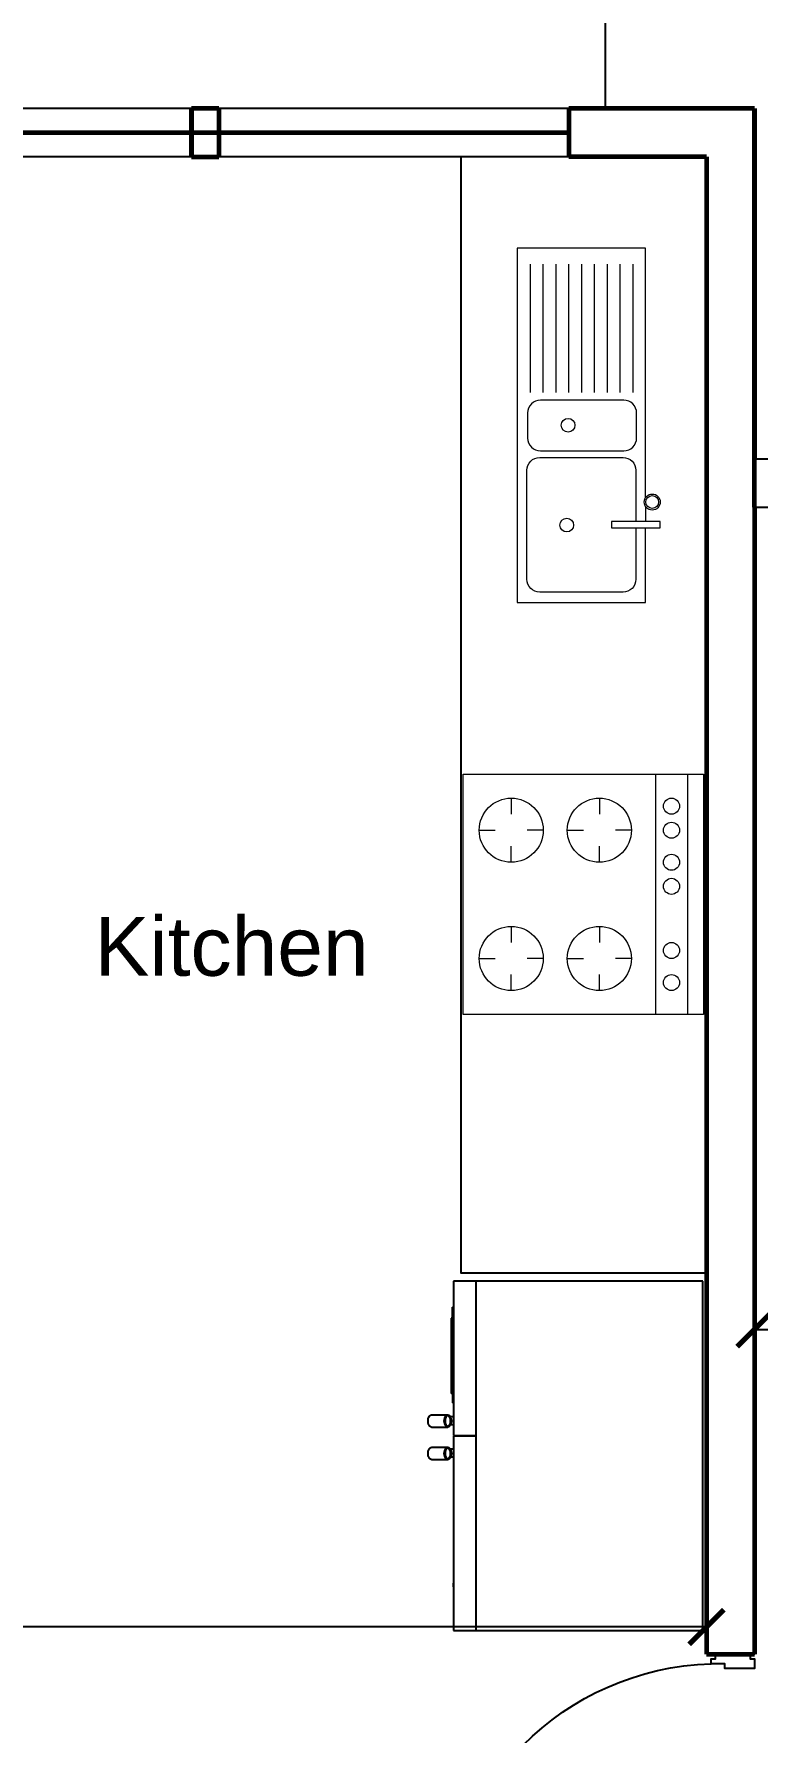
# Model space of a CAD drawing. Header units: metres. Extents: x 244.4 to 340.3, y -4.1 to 64.3.
# Drawn here: x 313.06 to 315.31, y 45.23 to 50.53 of the extents above; entities that cross this region are included whole.
import ezdxf

# ---------------------------------------------------------------- set-up
doc = ezdxf.new("R2010")
doc.units = ezdxf.units.M
doc.layers.get('Defpoints').update_dxf_attribs({"lineweight": 0})
doc.layers.add('A-WALL', color=6, linetype='Continuous', lineweight=60)
doc.layers.add('inne_gulv', color=7, linetype='Continuous', lineweight=15)
doc.layers.add('Edges', color=7, linetype='Continuous')
doc.styles.get("Standard").update_dxf_attribs({"font": 'arial.ttf'})
doc.styles.add('TEXTS', font='swissl.ttf')
doc.dimstyles.new('Copy of DIMTEXT', dxfattribs={"dimscale": 0.3, "dimtxt": 0.22, "dimasz": 0.18, "dimexe": 0.05, "dimexo": 0.05, "dimgap": 0.05, "dimtad": 0, "dimzin": 1, "dimdsep": 46, "dimtxsty": 'TEXTS', "dimblk": 'ARCHTICK', "dimcen": 0.1, "dimclrd": 256, "dimclre": 6, "dimclrt": 7, "dimadec": 0, "dimazin": 0, "dimtfac": 0.15, "dimtix": 1, "dimtofl": 0, "dimtmove": 1, "dimatfit": 3, "dimldrblk": 'OPEN', "dimfxl": 0, "dimtolj": 1, "dimtzin": 0, "dimarcsym": 0})

# ---------------------------------------------------------------- blocks, each defined once
blk = doc.blocks.new('tyhgn')
at = {"color": 7}
for p, q in [((35596.8023, 16334.799), (35596.8023, 16335.549)), ((35596.8023, 16335.549), (35597.5523, 16335.549)), ((35596.8023, 16334.799), (35596.8023, 16335.549)), ((35596.8023, 16335.549), (35597.5523, 16335.549)), ((35596.8023, 16335.499), (35597.5523, 16335.499)), ((35596.8023, 16335.499), (35597.5523, 16335.499)), ((35597.5523, 16335.549), (35597.5523, 16334.799)), ((35597.5523, 16335.549), (35597.5523, 16334.799)), ((35596.8023, 16335.399), (35597.5523, 16335.399)), ((35596.8023, 16335.399), (35597.5523, 16335.399)), ((35596.9773, 16335.324), (35596.9773, 16335.274)), ((35596.9773, 16335.324), (35596.9773, 16335.274)), ((35597.3773, 16335.324), (35597.3773, 16335.274)), ((35597.3773, 16335.324), (35597.3773, 16335.274)), ((35596.8773, 16335.224), (35596.9273, 16335.224)), ((35596.8773, 16335.224), (35596.9273, 16335.224)), ((35597.0773, 16335.224), (35597.0273, 16335.224)), ((35597.0773, 16335.224), (35597.0273, 16335.224)), ((35597.2773, 16335.224), (35597.3273, 16335.224)), ((35597.2773, 16335.224), (35597.3273, 16335.224)), ((35597.4773, 16335.224), (35597.4273, 16335.224)), ((35597.4773, 16335.224), (35597.4273, 16335.224)), ((35596.9773, 16335.124), (35596.9773, 16335.174)), ((35596.9773, 16335.124), (35596.9773, 16335.174)), ((35597.3773, 16335.124), (35597.3773, 16335.174)), ((35597.3773, 16335.124), (35597.3773, 16335.174)), ((35596.9773, 16335.049), (35596.9773, 16334.999)), ((35596.9773, 16335.049), (35596.9773, 16334.999)), ((35597.3773, 16335.049), (35597.3773, 16334.999)), ((35597.3773, 16335.049), (35597.3773, 16334.999)), ((35596.8773, 16334.949), (35596.9273, 16334.949)), ((35596.8773, 16334.949), (35596.9273, 16334.949)), ((35597.0773, 16334.949), (35597.0273, 16334.949)), ((35597.0773, 16334.949), (35597.0273, 16334.949)), ((35597.2773, 16334.949), (35597.3273, 16334.949)), ((35597.2773, 16334.949), (35597.3273, 16334.949)), ((35597.4773, 16334.949), (35597.4273, 16334.949)), ((35597.4773, 16334.949), (35597.4273, 16334.949)), ((35596.9773, 16334.849), (35596.9773, 16334.899)), ((35596.9773, 16334.849), (35596.9773, 16334.899)), ((35597.3773, 16334.849), (35597.3773, 16334.899)), ((35597.3773, 16334.849), (35597.3773, 16334.899)), ((35597.5523, 16334.799), (35596.8023, 16334.799)), ((35597.5523, 16334.799), (35596.8023, 16334.799))]:
    blk.add_line(p, q, dxfattribs=at)
for centre, radius in [((35596.9023, 16335.449), 0.025), ((35596.9023, 16335.449), 0.025), ((35596.9773, 16335.449), 0.025), ((35596.9773, 16335.449), 0.025), ((35597.0773, 16335.449), 0.025), ((35597.0773, 16335.449), 0.025), ((35597.1523, 16335.449), 0.025), ((35597.1523, 16335.449), 0.025), ((35597.3523, 16335.449), 0.025), ((35597.3523, 16335.449), 0.025), ((35597.4523, 16335.449), 0.025), ((35597.4523, 16335.449), 0.025), ((35596.9773, 16335.224), 0.1), ((35596.9773, 16335.224), 0.1), ((35597.3773, 16335.224), 0.1), ((35597.3773, 16335.224), 0.1), ((35596.9773, 16334.949), 0.1), ((35596.9773, 16334.949), 0.1), ((35597.3773, 16334.949), 0.1), ((35597.3773, 16334.949), 0.1)]:
    blk.add_circle(centre, radius, dxfattribs=at)
blk = doc.blocks.new('gthyt')
at = {"ltscale": 1000}
blk.add_lwpolyline([(35588.545, 16338.1582), (35588.525, 16338.1582), (35588.525, 16338.0061), (35588.545, 16338.0061)], close=True, dxfattribs=at)
for points in [[(35588.4506, 16338.1122), (35587.6725, 16338.1122), (35587.6725, 16337.7122), (35588.7771, 16337.7122), (35588.7771, 16338.1122), (35588.545, 16338.1122)], [(35588.4776, 16338.1122), (35588.525, 16338.1122)], [(35587.7225, 16338.0722), (35588.1225, 16338.0722)], [(35587.7225, 16338.0322), (35588.1225, 16338.0322)], [(35587.7225, 16337.9922), (35588.1225, 16337.9922)], [(35587.7225, 16337.9522), (35588.1225, 16337.9522)], [(35587.7225, 16337.9122), (35588.1225, 16337.9122)], [(35587.7225, 16337.8722), (35588.1225, 16337.8722)], [(35587.7225, 16337.8322), (35588.1225, 16337.8322)], [(35587.7225, 16337.7922), (35588.1225, 16337.7922)], [(35587.7225, 16337.7522), (35588.1225, 16337.7522)]]:
    blk.add_lwpolyline(points, dxfattribs=at)
blk.add_lwpolyline([(35588.1463, 16337.7845, 0.414214), (35588.1863, 16337.7445), (35588.2646, 16337.7445, 0.414214), (35588.3046, 16337.7845), (35588.3046, 16338.0445, 0.414214), (35588.2646, 16338.0845), (35588.1863, 16338.0845, 0.414214), (35588.1463, 16338.0445)], format="xyb", close=True, dxfattribs=at)
blk.add_lwpolyline([(35588.545, 16338.0822), (35588.705, 16338.0822, -0.414214), (35588.745, 16338.0422), (35588.745, 16337.7822, -0.414214), (35588.705, 16337.7422), (35588.365, 16337.7422, -0.414214), (35588.325, 16337.7822), (35588.325, 16338.0422, -0.414214), (35588.365, 16338.0822), (35588.525, 16338.0822)], format="xyb", dxfattribs=at)
for centre, radius in [((35588.4641, 16338.1332), 0.025), ((35588.4641, 16338.1332), 0.02), ((35588.2248, 16337.8708), 0.0214), ((35588.536, 16337.8663), 0.0214)]:
    blk.add_circle(centre, radius, dxfattribs=at)
blk = doc.blocks.new('built in fridge pl')
at = {"layer": 'Edges'}
for p, q in [((113.17, 191.76), (113.17, 168.57)), ((148.79, 191.76), (113.17, 191.76)), ((148.79, 168.57), (148.79, 191.76)), ((113.17, 168.57), (113.17, 166.32)), ((113.17, 168.57), (128.91, 168.57)), ((128.91, 166.32), (128.91, 168.57)), ((128.91, 168.57), (128.98, 168.57)), ((128.98, 168.57), (128.98, 166.32)), ((128.98, 168.57), (148.79, 168.57)), ((148.79, 166.32), (148.79, 168.57)), ((113.17, 166.32), (115.81, 166.32)), ((115.81, 166.32), (115.81, 166.22)), ((115.81, 166.32), (125.56, 166.32)), ((125.56, 166.32), (125.56, 166.22)), ((125.56, 166.32), (126.99, 166.32)), ((126.99, 166.32), (126.99, 165.99)), ((126.99, 166.32), (127.82, 166.32)), ((127.82, 166.32), (127.82, 166)), ((127.82, 166.32), (128.91, 166.32)), ((128.98, 166.32), (130.3, 166.32)), ((130.3, 166.32), (130.3, 165.99)), ((130.3, 166.32), (131.13, 166.32)), ((131.13, 166.32), (131.13, 166)), ((131.13, 166.32), (142.4, 166.32)), ((142.4, 166.32), (142.41, 166.32)), ((142.4, 166.32), (142.4, 166.32)), ((142.4, 166.32), (142.4, 166.32)), ((142.4, 166.32), (142.4, 166.32)), ((142.4, 166.32), (142.4, 166.32)), ((142.4, 166.32), (142.41, 166.32)), ((142.41, 166.32), (142.42, 166.32)), ((142.41, 166.32), (142.41, 166.32)), ((142.41, 166.32), (142.41, 166.32)), ((142.41, 166.32), (142.41, 166.32)), ((142.41, 166.32), (142.41, 166.32)), ((142.41, 166.32), (142.42, 166.32)), ((142.42, 166.32), (142.44, 166.32)), ((142.42, 166.32), (142.42, 166.32)), ((142.42, 166.32), (142.44, 166.32)), ((142.44, 166.32), (142.45, 166.32)), ((142.44, 166.32), (142.44, 166.32)), ((142.44, 166.32), (142.45, 166.32)), ((142.45, 166.32), (142.47, 166.32)), ((142.45, 166.32), (142.45, 166.32)), ((142.45, 166.32), (142.47, 166.32)), ((142.47, 166.32), (142.49, 166.32)), ((142.47, 166.32), (142.47, 166.32)), ((142.47, 166.32), (142.49, 166.32)), ((142.49, 166.32), (142.51, 166.32)), ((142.49, 166.32), (142.49, 166.32)), ((142.49, 166.32), (142.51, 166.32)), ((142.51, 166.32), (142.53, 166.32)), ((142.51, 166.32), (142.51, 166.32)), ((142.51, 166.32), (142.53, 166.32)), ((142.53, 166.32), (142.55, 166.32)), ((142.53, 166.32), (142.53, 166.32)), ((142.53, 166.32), (142.55, 166.32)), ((142.55, 166.32), (142.58, 166.32)), ((142.55, 166.32), (142.55, 166.32)), ((142.55, 166.32), (142.58, 166.32)), ((142.58, 166.32), (142.58, 166.32)), ((142.58, 166.32), (147.33, 166.32)), ((142.58, 166.32), (142.99, 166.32)), ((142.99, 166.32), (142.99, 166.3)), ((142.99, 166.32), (142.99, 166.3)), ((142.99, 166.32), (142.99, 166.3)), ((142.99, 166.32), (143, 166.32)), ((142.99, 166.32), (142.99, 166.32)), ((142.99, 166.32), (142.99, 166.32)), ((142.99, 166.3), (143, 166.3)), ((142.99, 166.3), (142.99, 166.3)), ((142.99, 166.3), (142.99, 166.3)), ((143, 166.32), (143, 166.3)), ((143, 166.32), (143.01, 166.32)), ((143, 166.3), (143.01, 166.3)), ((143.01, 166.32), (143.01, 166.3)), ((143.01, 166.32), (143.02, 166.32)), ((143.01, 166.3), (143.02, 166.3)), ((143.02, 166.32), (143.02, 166.3)), ((143.02, 166.32), (143.03, 166.32)), ((143.02, 166.3), (143.03, 166.3)), ((143.03, 166.32), (143.03, 166.3)), ((143.03, 166.32), (143.04, 166.32)), ((143.03, 166.3), (143.04, 166.3)), ((143.04, 166.32), (143.04, 166.3)), ((143.04, 166.32), (143.68, 166.32)), ((143.04, 166.3), (143.68, 166.3)), ((143.68, 166.3), (143.68, 166.32)), ((143.68, 166.32), (143.69, 166.32)), ((143.68, 166.3), (143.69, 166.3)), ((143.69, 166.32), (143.69, 166.3)), ((143.69, 166.32), (143.7, 166.32)), ((143.69, 166.3), (143.7, 166.3)), ((143.7, 166.32), (143.7, 166.3)), ((143.7, 166.32), (143.71, 166.32)), ((143.7, 166.3), (143.71, 166.3)), ((143.71, 166.32), (143.71, 166.3)), ((143.71, 166.32), (143.72, 166.32)), ((143.71, 166.3), (143.72, 166.3)), ((143.72, 166.32), (143.72, 166.3)), ((143.72, 166.32), (143.72, 166.3)), ((143.72, 166.32), (143.73, 166.32)), ((143.72, 166.32), (143.72, 166.32)), ((143.72, 166.3), (143.73, 166.3)), ((143.72, 166.3), (143.72, 166.3)), ((143.73, 166.32), (143.73, 166.3)), ((143.73, 166.32), (143.73, 166.3)), ((143.73, 166.32), (143.73, 166.32)), ((143.73, 166.32), (143.74, 166.32)), ((143.73, 166.3), (143.73, 166.3)), ((143.73, 166.3), (143.74, 166.3)), ((143.74, 166.32), (143.74, 166.3)), ((143.74, 166.32), (143.76, 166.32)), ((143.74, 166.3), (143.76, 166.3)), ((143.76, 166.32), (143.76, 166.3)), ((143.76, 166.32), (143.78, 166.32)), ((143.76, 166.3), (143.78, 166.3)), ((143.78, 166.32), (143.78, 166.3)), ((143.78, 166.32), (143.8, 166.32)), ((143.78, 166.3), (143.8, 166.3)), ((143.8, 166.3), (143.8, 166.32)), ((143.8, 166.32), (143.81, 166.32)), ((143.8, 166.3), (143.81, 166.3)), ((143.81, 166.32), (143.81, 166.3)), ((143.81, 166.32), (143.81, 166.3)), ((143.81, 166.32), (143.9, 166.32)), ((143.81, 166.32), (143.81, 166.32)), ((143.81, 166.3), (143.9, 166.3)), ((143.81, 166.3), (143.81, 166.3)), ((143.9, 166.32), (143.9, 166.3)), ((143.9, 166.32), (143.97, 166.32)), ((143.97, 166.32), (143.97, 166.3)), ((143.97, 166.32), (144.33, 166.32)), ((144.33, 166.3), (143.97, 166.3)), ((144.33, 166.32), (144.33, 166.3)), ((144.33, 166.32), (144.4, 166.32)), ((144.4, 166.32), (144.4, 166.3)), ((144.4, 166.32), (144.5, 166.32)), ((144.4, 166.3), (144.5, 166.3)), ((144.5, 166.32), (144.5, 166.3)), ((144.5, 166.32), (144.83, 166.32)), ((144.5, 166.3), (144.83, 166.3)), ((144.83, 166.32), (144.83, 166.3)), ((144.83, 166.32), (144.93, 166.32)), ((144.83, 166.3), (144.93, 166.3)), ((144.93, 166.32), (144.93, 166.3)), ((144.93, 166.32), (144.99, 166.32)), ((144.99, 166.32), (144.99, 166.3)), ((144.99, 166.32), (145.1, 166.32)), ((144.99, 166.3), (145.1, 166.3)), ((145.1, 166.32), (145.1, 166.3)), ((145.1, 166.32), (145.43, 166.32)), ((145.1, 166.3), (145.43, 166.3)), ((145.43, 166.32), (145.43, 166.3)), ((145.43, 166.32), (145.53, 166.32)), ((145.43, 166.3), (145.53, 166.3)), ((145.53, 166.32), (145.53, 166.3)), ((145.53, 166.32), (145.6, 166.32)), ((145.6, 166.32), (145.6, 166.3)), ((145.6, 166.32), (145.85, 166.32)), ((145.6, 166.3), (145.85, 166.3)), ((145.85, 166.3), (145.85, 166.32)), ((145.85, 166.32), (145.87, 166.32)), ((145.87, 166.32), (145.87, 166.3)), ((145.87, 166.32), (146.12, 166.32)), ((145.87, 166.3), (146.12, 166.3)), ((146.12, 166.32), (146.12, 166.3)), ((146.12, 166.32), (146.21, 166.32)), ((146.12, 166.3), (146.21, 166.3)), ((146.21, 166.32), (146.21, 166.3)), ((146.21, 166.32), (146.47, 166.32)), ((146.21, 166.3), (146.47, 166.3)), ((146.47, 166.32), (146.47, 166.3)), ((146.47, 166.32), (146.5, 166.32)), ((146.5, 166.32), (146.5, 166.3)), ((146.5, 166.32), (146.6, 166.32)), ((146.5, 166.3), (146.6, 166.3)), ((146.6, 166.32), (146.6, 166.3)), ((146.6, 166.32), (146.67, 166.32)), ((146.67, 166.32), (146.67, 166.3)), ((146.67, 166.32), (146.85, 166.32)), ((146.67, 166.3), (146.85, 166.3)), ((146.85, 166.32), (146.85, 166.3)), ((146.85, 166.32), (146.9, 166.32)), ((146.85, 166.3), (146.9, 166.3)), ((146.9, 166.32), (146.9, 166.3)), ((146.9, 166.32), (146.93, 166.32)), ((146.9, 166.3), (146.93, 166.3)), ((146.93, 166.32), (146.93, 166.3)), ((146.93, 166.32), (146.97, 166.32)), ((146.93, 166.3), (146.97, 166.3)), ((146.97, 166.32), (146.97, 166.3)), ((146.97, 166.32), (147, 166.32)), ((146.97, 166.3), (147, 166.3)), ((147, 166.32), (147, 166.3)), ((147, 166.32), (147.03, 166.32)), ((147, 166.3), (147.03, 166.3)), ((147.03, 166.32), (147.03, 166.3)), ((147.03, 166.32), (147.06, 166.32)), ((147.03, 166.3), (147.06, 166.3)), ((147.06, 166.32), (147.06, 166.3)), ((147.06, 166.32), (147.09, 166.32)), ((147.06, 166.3), (147.09, 166.3)), ((147.09, 166.32), (147.09, 166.3)), ((147.09, 166.32), (147.1, 166.32)), ((147.09, 166.3), (147.1, 166.3)), ((147.1, 166.32), (147.1, 166.3)), ((147.1, 166.32), (147.1, 166.3)), ((147.1, 166.32), (147.11, 166.32)), ((147.1, 166.32), (147.1, 166.32)), ((147.1, 166.3), (147.11, 166.3)), ((147.1, 166.3), (147.1, 166.3)), ((147.11, 166.32), (147.11, 166.3)), ((147.11, 166.32), (147.12, 166.32)), ((147.11, 166.3), (147.12, 166.3)), ((147.12, 166.32), (147.12, 166.3)), ((147.12, 166.32), (147.12, 166.3)), ((147.12, 166.32), (147.33, 166.32)), ((147.12, 166.32), (147.12, 166.32)), ((147.12, 166.3), (147.12, 166.3)), ((147.33, 166.32), (147.35, 166.32)), ((147.33, 166.32), (147.33, 166.32)), ((147.33, 166.32), (147.35, 166.32)), ((147.35, 166.32), (147.38, 166.32)), ((147.35, 166.32), (147.35, 166.32)), ((147.35, 166.32), (147.38, 166.32)), ((147.38, 166.32), (147.41, 166.32)), ((147.38, 166.32), (147.38, 166.32)), ((147.38, 166.32), (147.41, 166.32)), ((147.41, 166.32), (147.44, 166.32)), ((147.41, 166.32), (147.41, 166.32)), ((147.41, 166.32), (147.44, 166.32)), ((147.44, 166.32), (147.46, 166.32)), ((147.44, 166.32), (147.44, 166.32)), ((147.44, 166.32), (147.46, 166.32)), ((147.46, 166.32), (147.48, 166.32)), ((147.46, 166.32), (147.46, 166.32)), ((147.46, 166.32), (147.48, 166.32)), ((147.48, 166.32), (147.5, 166.32)), ((147.48, 166.32), (147.48, 166.32)), ((147.48, 166.32), (147.5, 166.32)), ((147.5, 166.32), (147.52, 166.32)), ((147.5, 166.32), (147.52, 166.32)), ((147.5, 166.32), (147.5, 166.32)), ((147.52, 166.32), (147.53, 166.32)), ((147.52, 166.32), (147.52, 166.32)), ((147.52, 166.32), (147.53, 166.32)), ((147.53, 166.32), (147.54, 166.32)), ((147.53, 166.32), (147.53, 166.32)), ((147.53, 166.32), (147.54, 166.32)), ((147.54, 166.32), (147.55, 166.32)), ((147.54, 166.32), (147.54, 166.32)), ((147.54, 166.32), (147.55, 166.32)), ((147.55, 166.32), (147.55, 166.32)), ((147.55, 166.32), (147.55, 166.32)), ((147.55, 166.32), (147.55, 166.32)), ((147.55, 166.32), (147.55, 166.32)), ((147.55, 166.32), (148.79, 166.32)), ((116.94, 166.22), (115.81, 166.22)), ((116.94, 166.22), (116.94, 166.07)), ((124.61, 166.22), (116.94, 166.22)), ((116.94, 166.07), (124.61, 166.07)), ((124.61, 166.22), (124.61, 166.07)), ((124.61, 166.22), (125.56, 166.22)), ((126.8, 165.73), (126.82, 165.82)), ((126.8, 165.72), (126.8, 165.73)), ((126.82, 165.63), (126.8, 165.72)), ((126.8, 164.07), (126.8, 165.72)), ((126.82, 165.82), (126.88, 165.91)), ((126.88, 165.55), (126.82, 165.63)), ((126.88, 165.91), (126.98, 165.98)), ((126.98, 165.47), (126.88, 165.55)), ((126.91, 165.79), (126.9, 165.73)), ((126.9, 165.73), (126.91, 165.66)), ((126.95, 165.85), (126.91, 165.79)), ((126.91, 165.66), (126.95, 165.6)), ((127.03, 165.91), (126.95, 165.85)), ((126.95, 165.6), (127.03, 165.54)), ((126.98, 165.98), (126.99, 165.99)), ((127.11, 165.41), (126.98, 165.47)), ((126.99, 165.99), (127.11, 166.04)), ((127.14, 165.96), (127.03, 165.91)), ((127.03, 165.54), (127.14, 165.49)), ((127.11, 166.04), (127.26, 166.08)), ((127.26, 165.38), (127.11, 165.41)), ((127.28, 165.99), (127.14, 165.96)), ((127.14, 165.49), (127.28, 165.46)), ((127.26, 166.08), (127.42, 166.09)), ((127.42, 165.36), (127.26, 165.38)), ((127.42, 166.01), (127.28, 165.99)), ((127.28, 165.46), (127.42, 165.45)), ((127.42, 166.09), (127.58, 166.08)), ((127.57, 165.99), (127.42, 166.01)), ((127.42, 165.45), (127.57, 165.46)), ((127.58, 165.38), (127.42, 165.36)), ((127.7, 165.96), (127.57, 165.99)), ((127.57, 165.46), (127.7, 165.49)), ((127.58, 166.08), (127.73, 166.04)), ((127.73, 165.41), (127.58, 165.38)), ((127.81, 165.91), (127.7, 165.96)), ((127.7, 165.49), (127.81, 165.54)), ((127.73, 166.04), (127.82, 166)), ((127.86, 165.47), (127.73, 165.41)), ((127.89, 165.85), (127.81, 165.91)), ((127.81, 165.54), (127.89, 165.6)), ((127.82, 166), (127.86, 165.98)), ((127.86, 165.98), (127.96, 165.91)), ((127.96, 165.55), (127.86, 165.47)), ((127.93, 165.79), (127.89, 165.85)), ((127.89, 165.6), (127.93, 165.66)), ((127.95, 165.73), (127.93, 165.79)), ((127.93, 165.66), (127.95, 165.73)), ((127.96, 165.91), (128.02, 165.82)), ((128.02, 165.63), (127.96, 165.55)), ((128.02, 165.82), (128.04, 165.73)), ((128.04, 165.73), (128.02, 165.63)), ((128.04, 164.07), (128.04, 165.73)), ((130.11, 165.73), (130.13, 165.82)), ((130.11, 165.72), (130.11, 165.73)), ((130.13, 165.63), (130.11, 165.72)), ((130.11, 164.07), (130.11, 165.72)), ((130.13, 165.82), (130.2, 165.91)), ((130.2, 165.55), (130.13, 165.63)), ((130.2, 165.91), (130.3, 165.98)), ((130.3, 165.47), (130.2, 165.55)), ((130.22, 165.79), (130.21, 165.73)), ((130.21, 165.73), (130.22, 165.66)), ((130.27, 165.85), (130.22, 165.79)), ((130.22, 165.66), (130.27, 165.6)), ((130.35, 165.91), (130.27, 165.85)), ((130.27, 165.6), (130.35, 165.54)), ((130.3, 165.99), (130.42, 166.04)), ((130.3, 165.98), (130.3, 165.99)), ((130.42, 165.41), (130.3, 165.47)), ((130.46, 165.96), (130.35, 165.91)), ((130.35, 165.54), (130.46, 165.49)), ((130.42, 166.04), (130.57, 166.08)), ((130.57, 165.38), (130.42, 165.41)), ((130.59, 165.99), (130.46, 165.96)), ((130.46, 165.49), (130.59, 165.46)), ((130.57, 166.08), (130.73, 166.09)), ((130.73, 165.36), (130.57, 165.38)), ((130.73, 166.01), (130.59, 165.99)), ((130.59, 165.46), (130.73, 165.45)), ((130.73, 166.09), (130.9, 166.08)), ((130.88, 165.99), (130.73, 166.01)), ((130.73, 165.45), (130.88, 165.46)), ((130.9, 165.38), (130.73, 165.36)), ((131.01, 165.96), (130.88, 165.99)), ((130.88, 165.46), (131.01, 165.49)), ((130.9, 166.08), (131.05, 166.04)), ((131.05, 165.41), (130.9, 165.38)), ((131.12, 165.91), (131.01, 165.96)), ((131.01, 165.49), (131.12, 165.54)), ((131.05, 166.04), (131.13, 166)), ((131.17, 165.47), (131.05, 165.41)), ((131.2, 165.85), (131.12, 165.91)), ((131.12, 165.54), (131.2, 165.6)), ((131.13, 166), (131.17, 165.98)), ((131.17, 165.98), (131.27, 165.91)), ((131.27, 165.55), (131.17, 165.47)), ((131.25, 165.79), (131.2, 165.85)), ((131.2, 165.6), (131.25, 165.66)), ((131.26, 165.73), (131.25, 165.79)), ((131.25, 165.66), (131.26, 165.73)), ((131.27, 165.91), (131.34, 165.82)), ((131.34, 165.63), (131.27, 165.55)), ((131.34, 165.82), (131.36, 165.73)), ((131.36, 165.73), (131.34, 165.63)), ((131.36, 164.07), (131.36, 165.73))]:
    blk.add_line(p, q, dxfattribs=at)
for points in [[(127.73, 163.75), (127.68, 163.74), (127.63, 163.73), (127.59, 163.72), (127.55, 163.72), (127.52, 163.71), (127.49, 163.71), (127.46, 163.71), (127.44, 163.71), (127.41, 163.71), (127.39, 163.71), (127.37, 163.71), (127.34, 163.71), (127.32, 163.71), (127.3, 163.71), (127.28, 163.72), (127.26, 163.72), (127.24, 163.72), (127.22, 163.73), (127.21, 163.73), (127.19, 163.74), (127.17, 163.74), (127.15, 163.74), (127.13, 163.75), (127.11, 163.76), (127.1, 163.76), (127.08, 163.77), (127.06, 163.78), (127.05, 163.78), (127.03, 163.79), (127.02, 163.8), (127, 163.81), (126.99, 163.81), (126.97, 163.82), (126.96, 163.83), (126.95, 163.84), (126.93, 163.85), (126.92, 163.86), (126.91, 163.87), (126.9, 163.88), (126.88, 163.9), (126.87, 163.91), (126.86, 163.92), (126.85, 163.94), (126.84, 163.96), (126.83, 163.98), (126.82, 164.01), (126.81, 164.04), (126.8, 164.07)], [(128.04, 164.07), (128.04, 164.04), (128.03, 164.01), (128.02, 163.98), (128, 163.96), (127.99, 163.94), (127.98, 163.92), (127.97, 163.91), (127.95, 163.89), (127.94, 163.87), (127.92, 163.86), (127.9, 163.84), (127.88, 163.83), (127.85, 163.81), (127.82, 163.79), (127.78, 163.77), (127.73, 163.75)], [(131.05, 163.75), (130.99, 163.74), (130.95, 163.73), (130.9, 163.72), (130.87, 163.72), (130.83, 163.71), (130.8, 163.71), (130.77, 163.71), (130.75, 163.71), (130.72, 163.71), (130.7, 163.71), (130.68, 163.71), (130.66, 163.71), (130.64, 163.71), (130.61, 163.71), (130.6, 163.72), (130.58, 163.72), (130.56, 163.72), (130.54, 163.73), (130.52, 163.73), (130.5, 163.74), (130.48, 163.74), (130.46, 163.74), (130.44, 163.75), (130.43, 163.76), (130.41, 163.76), (130.39, 163.77), (130.38, 163.78), (130.36, 163.78), (130.34, 163.79), (130.33, 163.8), (130.31, 163.81), (130.3, 163.81), (130.29, 163.82), (130.27, 163.83), (130.26, 163.84), (130.25, 163.85), (130.23, 163.86), (130.22, 163.87), (130.21, 163.88), (130.2, 163.9), (130.19, 163.91), (130.17, 163.92), (130.16, 163.94), (130.15, 163.96), (130.14, 163.98), (130.13, 164.01), (130.12, 164.04), (130.11, 164.07)], [(131.36, 164.07), (131.35, 164.04), (131.34, 164.01), (131.33, 163.98), (131.32, 163.96), (131.31, 163.94), (131.29, 163.92), (131.28, 163.91), (131.26, 163.89), (131.25, 163.87), (131.23, 163.86), (131.21, 163.84), (131.19, 163.83), (131.16, 163.81), (131.13, 163.79), (131.09, 163.77), (131.05, 163.75)]]:
    blk.add_lwpolyline(points, dxfattribs=at)
blk = doc.blocks.new('*U111')
blk.add_lwpolyline([(33.6, 1124.4, -0.396717), (966.4, 192)], format="xyb")
for points in [[(72, 192), (33.6, 192), (33.6, 1122.5), (72, 1122.5)], [(33.6, 192), (16.8, 192), (16.8, 192), (16.8, 192), (16.8, 192), (16.8, 177), (0, 177), (0, 190.9), (0, 40.9), (0, 55.9), (16.8, 55.9), (16.8, 40.9), (33.6, 40.9), (33.6, 40.9), (50, 40.9), (50, 144), (33.6, 144)], [(1000, 177), (1000, 192), (1000, 192), (1000, 40.9), (1000, 55.9), (983.2, 55.9), (983.2, 40.9), (966.4, 40.9), (966.4, 40.9), (950, 40.9), (950, 144), (966.4, 144), (966.4, 192), (983.2, 192), (983.2, 177)]]:
    blk.add_lwpolyline(points, close=True)
blk.add_lwpolyline([(33.6, 192), (72, 192)])
blk = doc.blocks.new('_ArchTick')
at = {"color": 0, "linetype": 'ByBlock', "const_width": 0.15}
blk.add_lwpolyline([(-0.5, -0.5), (0.5, 0.5)], dxfattribs=at)
blk = doc.blocks.new('*D127')
at = {"layer": 'Defpoints', "color": 0, "transparency": 16777216}
for p in [(305.6554, 45.8688), (315.1554, 45.7762), (315.1554, 45.5574)]:
    blk.add_point(p, dxfattribs=at)
at = {"layer": 'Edges', "color": 6, "lineweight": -2, "transparency": 16777216}
for p, q in [((305.6554, 45.8388), (305.6554, 45.5274)), ((315.1554, 45.7462), (315.1554, 45.5274))]:
    blk.add_line(p, q, dxfattribs=at)
at = {"layer": 'Edges', "lineweight": -2, "transparency": 16777216}
for p, q in [((305.6554, 45.5574), (310.0491, 45.5574)), ((315.1554, 45.5574), (310.7616, 45.5574))]:
    blk.add_line(p, q, dxfattribs=at)
at = {"layer": 'Edges', "lineweight": -2, "transparency": 16777216, "xscale": 0.108, "yscale": 0.108, "zscale": 0.108, "rotation": 180}
blk.add_blockref('_ArchTick', (305.6554, 45.5574), dxfattribs=at)
at = {"layer": 'Edges', "lineweight": -2, "transparency": 16777216, "xscale": 0.108, "yscale": 0.108, "zscale": 0.108}
blk.add_blockref('_ArchTick', (315.1554, 45.5574), dxfattribs=at)
at = {"layer": 'Edges', "color": 7, "transparency": 16777216, "insert": (310.4054, 45.6552), "char_height": 0.132, "attachment_point": 5, "style": 'TEXTS', "bg_fill": 3, "box_fill_scale": 1.1, "bg_fill_color": 256, "bg_fill_true_color": 13158600, "bg_fill_transparency": 0}
blk.add_mtext('\\A1;9.50 m', dxfattribs=at)
at = {"layer": 'Edges', "color": 7, "transparency": 16777216, "insert": (310.4054, 45.4425), "char_height": 0.132, "attachment_point": 5, "style": 'TEXTS', "bg_fill": 3, "box_fill_scale": 1.1, "bg_fill_color": 256, "bg_fill_true_color": 13158600, "bg_fill_transparency": 0}
blk.add_mtext('\\A1;[31\'-2" ft]', dxfattribs=at)
blk = doc.blocks.new('_Open')
at = {"color": 0, "linetype": 'ByBlock', "lineweight": -2}
for p, q in [((-1, 0.167), (0, 0)), ((-1, -0.167), (0, 0)), ((0, 0), (-1, 0))]:
    blk.add_line(p, q, dxfattribs=at)
blk = doc.blocks.new('*D128')
at = {"layer": 'Defpoints', "color": 0, "transparency": 16777216}
for p in [(315.3054, 46.5645), (319.1586, 46.5995), (319.1586, 46.4854)]:
    blk.add_point(p, dxfattribs=at)
at = {"layer": 'Edges', "color": 6, "lineweight": -2, "transparency": 16777216}
for p, q in [((319.1586, 46.5695), (319.1586, 46.4554)), ((315.3054, 46.5345), (315.3054, 46.4554))]:
    blk.add_line(p, q, dxfattribs=at)
at = {"layer": 'Edges', "lineweight": -2, "transparency": 16777216}
for p, q in [((315.3054, 46.4854), (316.8689, 46.4854)), ((319.1586, 46.4854), (317.595, 46.4854))]:
    blk.add_line(p, q, dxfattribs=at)
at = {"layer": 'Edges', "lineweight": -2, "transparency": 16777216, "xscale": 0.108, "yscale": 0.108, "zscale": 0.108, "rotation": 180}
blk.add_blockref('_ArchTick', (315.3054, 46.4854), dxfattribs=at)
at = {"layer": 'Edges', "lineweight": -2, "transparency": 16777216, "xscale": 0.108, "yscale": 0.108, "zscale": 0.108}
blk.add_blockref('_ArchTick', (319.1586, 46.4854), dxfattribs=at)
at = {"layer": 'Edges', "color": 7, "transparency": 16777216, "insert": (317.232, 46.5832), "char_height": 0.132, "attachment_point": 5, "style": 'TEXTS', "bg_fill": 3, "box_fill_scale": 1.1, "bg_fill_color": 256, "bg_fill_true_color": 13158600, "bg_fill_transparency": 0}
blk.add_mtext('\\A1;3.85 m', dxfattribs=at)
at = {"layer": 'Edges', "color": 7, "transparency": 16777216, "insert": (317.232, 46.3704), "char_height": 0.132, "attachment_point": 5, "style": 'TEXTS', "bg_fill": 3, "box_fill_scale": 1.1, "bg_fill_color": 256, "bg_fill_true_color": 13158600, "bg_fill_transparency": 0}
blk.add_mtext('\\A1;[12\'-7{\\H0.15x;\\S3/4;}" ft]', dxfattribs=at)

msp = doc.modelspace()

# ---------------------------------------------------------------- linework, layer by layer
at = {"layer": 'A-WALL'}
for p, q in [((313.5484, 50.2923), (313.5484, 50.1423)), ((313.6333, 50.2923), (313.5484, 50.2923)), ((313.6333, 50.2923), (313.6333, 50.1423)), ((314.726, 50.2923), (314.726, 50.1423)), ((315.3054, 50.2923), (314.726, 50.2923)), ((315.3054, 50.2923), (314.8402, 50.2923)), ((315.3054, 50.2923), (315.3054, 50.1423)), ((315.3054, 49.0495), (315.3054, 50.2923)), ((314.726, 50.2173), (312.0335, 50.2173)), ((313.5484, 50.1423), (313.6333, 50.1423)), ((315.1554, 50.1423), (314.726, 50.1423)), ((315.1554, 50.1423), (315.1554, 46.0795)), ((315.3054, 50.1423), (315.3054, 49.1995)), ((315.3054, 49.0495), (315.3054, 45.4728)), ((315.3054, 47.0495), (315.3054, 46.0795)), ((315.1554, 46.0795), (315.1554, 45.4728)), ((315.1554, 45.4728), (315.3054, 45.4728))]:
    msp.add_line(p, q, dxfattribs=at)
at = {"layer": 'Edges'}
for p, q in [((314.8402, 50.2923), (314.834, 55.6592)), ((313.5484, 50.2923), (312.1184, 50.2923)), ((313.5435, 50.2923), (313.5435, 50.1423)), ((314.726, 50.2923), (313.6333, 50.2923)), ((313.5435, 50.1423), (312.1184, 50.1423)), ((313.5484, 50.1423), (313.5435, 50.1423)), ((315.1554, 50.1423), (313.6333, 50.1423)), ((319.1586, 49.1995), (315.3054, 49.1995)), ((315.3054, 49.0495), (319.1586, 49.0495))]:
    msp.add_line(p, q, dxfattribs=at)
msp.add_lwpolyline([(314.389, 50.1423), (314.389, 46.6614), (315.1554, 46.6614), (315.1554, 50.1423)], dxfattribs=at)

# ---------------------------------------------------------------- block references
for name, p, xscale, yscale, zscale, rotation in [('built in fridge pl', (309.2796, 50.0969), 0.03058378102379975, 0.03058378102379975, 0.03058378102379975, 270), ('*U111', (315.3422, 44.5728), 0.0009000000000045201, 0.0009000000000045201, 0.0009000000000045201, 90.00000000000001)]:
    msp.add_blockref(name, p, dxfattribs=dict(xscale=xscale, yscale=yscale, zscale=zscale, rotation=rotation))
at = {"layer": 'inne_gulv', "linetype": 'Continuous', "rotation": 270}
for name, p in [('gthyt', (-16023.1472, 35637.5296)), ('tyhgn', (-16020.4029, 35645.0193))]:
    msp.add_blockref(name, p, dxfattribs=at)

# ---------------------------------------------------------------- texts
at = {"layer": 'Edges', "insert": (313.2462, 47.7716), "char_height": 0.18352, "width": 1.561448, "attachment_point": 1}
msp.add_mtext('Kitchen', dxfattribs=at)

# ---------------------------------------------------------------- next in the draw order: dimensions: what is measured, and where the dimension line sits
at = {"layer": 'Edges'}
for base, p1, p2, picture, middle in [((319.1586, 46.4854), (315.3054, 46.5645), (319.1586, 46.5995), '*D128', (317.232, 46.4854)), ((315.1554, 45.5574), (305.6554, 45.8688), (315.1554, 45.7762), '*D127', (310.4054, 45.5574))]:
    dim = msp.add_linear_dim(base=base, p1=p1, p2=p2, dimstyle='Copy of DIMTEXT', override={"dimscale": 0.6, "dimpost": ' m\\X', "dimfxl": 0.9, "dimfxlon": 1, "dimtfill": 1}, dxfattribs=at)
    dim.commit()
    dim.dimension.update_dxf_attribs({"geometry": picture, "text_midpoint": middle})

doc.saveas('drawing.dxf')
